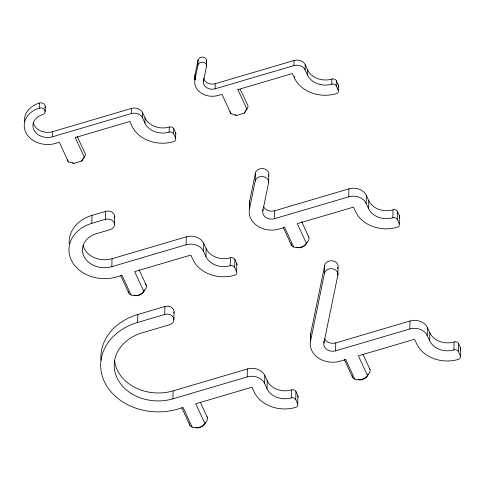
<?xml version="1.0" encoding="UTF-8"?>
<svg xmlns="http://www.w3.org/2000/svg" width="485" height="485" viewBox="0 0 485 485"><rect width="100%" height="100%" fill="white"/><g stroke="black" fill="none" stroke-linecap="round" stroke-linejoin="round"><path stroke-width="0.73" d="M83.02 159.074A5.899 3.219 -24.8 0 1 81.547 161.05L73.92 163.403L68.385 161.857L59.34 142.275L55.545 143.396A23.165 18.739 1.5 0 1 25.717 132.169A23.165 18.739 1.5 0 1 39.255 108.155L39.388 103.05A4.341 3.516 1.5 0 1 44.086 103.984A4.341 3.516 1.5 0 1 44.869 107.84M45.123 111.617L45.257 106.512M81.365 161.208L84.311 157.158L75.26 137.582L129.81 121.492L131.878 125.973A32.356 26.178 1.5 0 0 173.539 141.65A3.474 2.813 1.5 0 0 175.57 138.049L173.618 133.824A3.474 2.813 1.5 0 0 169.144 132.144A18.824 15.229 1.5 0 1 144.912 123.02L142.475 117.758A8.688 7.026 1.5 0 0 131.29 113.551L52.489 136.788L52.622 131.684A14.477 11.713 1.5 0 1 33.247 122.438M145.33 284.004A9.567 5.22 -24.8 0 1 143.73 291.212C140.965 295.395 135.612 296.45 131.059 294.947L122.008 275.371L116.588 276.965A35.247 28.518 1.5 0 1 71.198 259.887A35.247 28.518 1.5 0 1 91.804 223.342L92.011 215.388L105.56 211.393A6.766 5.474 1.5 0 1 112.405 212.466A6.766 5.474 1.5 0 1 114.527 217.85M143.73 291.212L134.678 271.63L190.854 255.068L192.927 259.548A32.356 26.178 1.5 0 0 234.582 275.225A3.474 2.813 1.5 0 0 236.613 271.624L234.661 267.399A3.474 2.813 1.5 0 0 230.187 265.713A18.824 15.229 1.5 0 1 205.955 256.595L203.518 251.333A13.531 10.949 1.5 0 0 186.094 244.773L111.829 266.671A21.716 17.569 1.5 0 1 83.869 256.147A21.716 17.569 1.5 0 1 96.557 233.637L110.113 229.641A6.766 5.474 1.5 0 0 114.066 222.627A6.766 5.474 1.5 0 0 105.354 219.347L105.56 211.393M111.829 266.671L112.041 258.723A21.716 17.569 1.5 0 1 83.105 245.428M114.496 224.737L114.702 216.783M131.29 113.551L131.423 108.446L52.622 131.684M142.475 117.758L142.608 112.653A8.688 7.026 1.5 0 0 131.423 108.446M206.913 416.663A9.567 5.22 -24.8 0 1 204.809 423.363C202.051 427.546 196.692 428.594 192.145 427.097L183.094 407.515L177.674 409.116A56.969 46.087 1.5 0 1 104.317 381.513A56.969 46.087 1.5 0 1 137.613 322.452L137.825 314.504L164.924 306.508A6.766 5.474 1.5 0 1 171.769 307.581A6.766 5.474 1.5 0 1 173.891 312.964M144.912 123.02L145.045 117.916L142.608 112.653M169.144 132.144L169.277 127.04A18.824 15.229 1.5 0 1 145.045 117.916M204.809 423.363L195.758 403.781L251.933 387.218L254.007 391.698A32.356 26.178 1.5 0 0 295.668 407.376A3.474 2.813 1.5 0 0 297.699 403.775L295.747 399.549A3.474 2.813 1.5 0 0 291.273 397.864A18.824 15.229 1.5 0 1 267.035 388.746L264.604 383.477A13.531 10.949 1.5 0 0 247.18 376.924L172.915 398.822A43.432 35.138 1.5 0 1 116.988 377.773A43.432 35.138 1.5 0 1 142.372 332.746L169.477 324.756A6.766 5.474 1.5 0 0 173.43 317.742A6.766 5.474 1.5 0 0 164.718 314.462L164.924 306.508M173.618 133.824L173.751 128.719A3.474 2.813 1.5 0 0 169.277 127.04M175.57 138.049L175.703 132.945L173.751 128.719M173.86 319.851L174.066 311.897M172.915 398.822L173.121 390.874A43.432 35.138 1.5 0 1 114.575 360.404M186.094 244.773L186.307 236.819L112.041 258.723M231.012 113.896L221.96 94.32L218.165 95.436A17.375 14.053 1.5 0 1 194.921 79.764L195.055 74.666L198.062 60.013A4.341 3.516 1.5 0 1 203.057 57.163A4.341 3.516 1.5 0 1 206.634 61.237L206.501 66.342L203.488 80.995A8.688 7.026 1.5 0 0 215.116 88.828L293.916 65.59A8.688 7.026 1.5 0 1 305.101 69.798L307.532 75.066A18.824 15.229 1.5 0 0 331.77 84.184A3.474 2.813 1.5 0 1 336.244 85.869L338.197 90.095A3.474 2.813 1.5 0 1 336.166 93.696A32.356 26.178 1.5 0 1 294.504 78.018L292.431 73.538L237.88 89.622L246.932 109.204L243.985 113.248L236.547 115.442L230.708 113.587A9.567 5.22 -24.8 0 1 230.084 111.641M194.921 79.764L197.928 65.117L198.062 60.013M203.488 80.995L203.567 78.079M203.518 251.333L203.73 243.379A13.531 10.949 1.5 0 0 186.307 236.819M205.955 256.595L206.161 248.641L203.73 243.379M215.116 88.828L215.249 83.723A8.688 7.026 1.5 0 1 203.658 78.334M230.187 265.713L230.399 257.765A18.824 15.229 1.5 0 1 206.161 248.641M234.661 267.399L234.873 259.445A3.474 2.813 1.5 0 0 230.399 257.765M236.613 271.624L236.825 263.67L234.873 259.445M293.686 246.992L284.634 227.41L279.214 229.011A22.219 17.975 1.5 0 1 249.484 208.968L249.69 201.02L255.431 173.048A6.766 5.474 1.5 0 1 263.216 168.61A6.766 5.474 1.5 0 1 268.781 174.958L268.575 182.912L262.834 210.884A8.688 7.026 1.5 0 0 274.455 218.717L348.721 196.813A13.531 10.949 1.5 0 1 366.145 203.373L368.576 208.635A18.824 15.229 1.5 0 0 392.814 217.759A3.474 2.813 1.5 0 1 397.288 219.444L399.24 223.664A3.474 2.813 1.5 0 1 397.209 227.265A32.356 26.178 1.5 0 1 355.547 211.587L353.48 207.107L297.299 223.676L306.35 243.258C303.592 247.435 298.239 248.49 293.686 246.992A9.567 5.22 -24.8 0 1 291.164 243.791M247.18 376.924L247.386 368.97L173.121 390.874M249.484 208.968L255.225 180.996L255.431 173.048M262.834 210.884L262.87 209.435M264.604 383.477L264.81 375.529A13.531 10.949 1.5 0 0 247.386 368.97M267.035 388.746L267.247 380.792L264.81 375.529M274.455 218.717L274.662 210.763A8.688 7.026 1.5 0 1 263.476 206.555M293.916 65.59L294.049 60.486L215.249 83.723M294.504 78.018L294.54 76.557M291.273 397.864L291.479 389.91A18.824 15.229 1.5 0 1 267.247 380.792M295.747 399.549L295.953 391.595A3.474 2.813 1.5 0 0 291.479 389.91M305.101 69.798L305.235 64.693A8.688 7.026 1.5 0 0 294.049 60.486M297.699 403.775L297.905 395.821L295.953 391.595M307.532 75.066L307.666 69.961L305.235 64.693M354.765 379.143L345.714 359.561L340.294 361.155A22.219 17.975 1.5 0 1 310.564 341.119L310.776 333.165L324.72 265.234A6.766 5.474 1.5 0 1 332.498 260.803A6.766 5.474 1.5 0 1 338.063 267.15L337.857 275.098L323.913 343.028A8.688 7.026 1.5 0 0 335.535 350.867L409.801 328.963A13.531 10.949 1.5 0 1 427.23 335.523L429.661 340.785A18.824 15.229 1.5 0 0 453.893 349.909A3.474 2.813 1.5 0 1 458.367 351.589L460.32 355.814A3.474 2.813 1.5 0 1 458.289 359.415A32.356 26.178 1.5 0 1 416.633 343.738L414.56 339.257L358.385 355.826L367.436 375.402C364.671 379.585 359.318 380.64 354.765 379.143A9.567 5.22 -24.8 0 1 352.249 375.936M310.564 341.119L324.507 273.188L324.72 265.234M323.913 343.028L323.968 340.864M331.77 84.184L331.904 79.079A18.824 15.229 1.5 0 1 307.666 69.961M336.244 85.869L336.378 80.765A3.474 2.813 1.5 0 0 331.904 79.079M338.197 90.095L338.33 84.99L336.378 80.765M335.535 350.867L335.747 342.913A8.688 7.026 1.5 0 1 324.562 338.706M348.721 196.813L348.927 188.865L274.662 210.763M366.145 203.373L366.351 195.419A13.531 10.949 1.5 0 0 348.927 188.865M368.576 208.635L368.788 200.687L366.351 195.419M392.814 217.759L393.02 209.805A18.824 15.229 1.5 0 1 368.788 200.687M397.288 219.444L397.494 211.49A3.474 2.813 1.5 0 0 393.02 209.805M399.24 223.664L399.446 215.716L397.494 211.49M409.801 328.963L410.013 321.009L335.747 342.913M427.224 335.523L427.437 327.569A13.531 10.949 1.5 0 0 410.013 321.009M429.661 340.785L429.868 332.831L427.437 327.569M453.893 349.909L454.105 341.955A18.824 15.229 1.5 0 1 429.868 332.831M458.367 351.589L458.58 343.641A3.474 2.813 1.5 0 0 454.105 341.955M460.32 355.814L460.532 347.86L458.58 343.641M206.331 62.704L206.634 61.237M268.478 176.431L268.781 174.958M337.76 268.623L338.063 267.15M75.26 137.582L75.581 137.085M84.311 157.158L84.632 156.667A9.567 5.22 -24.8 0 0 84.748 152.363M237.88 89.622L238.208 89.131M246.932 109.204L247.259 108.707A9.567 5.22 -24.8 0 0 247.368 104.408L240.202 89.246M243.985 113.248L244.173 113.096A5.899 3.219 -24.8 0 0 245.853 110.168M91.804 223.342L105.354 219.347M137.613 322.452L164.718 314.462M236.547 115.442L236.365 115.4A5.899 3.219 -24.8 0 1 235.898 115.2M73.92 163.403L73.738 163.354A5.899 3.219 -24.8 0 1 72.574 162.584M68.385 161.857L68.082 161.547A9.567 5.22 -24.8 0 1 67.457 159.595M301.634 221.609L308.812 237.141M363.029 354.438L369.891 369.291M283.319 227.598L291.43 245.155M344.399 359.749L352.516 377.306M139.007 269.569L146.185 285.095M200.402 402.392L207.271 417.245M77.267 136.527L84.445 152.054M120.692 275.559L128.81 293.11M181.778 407.703L189.89 425.26M83.196 157.686A5.899 3.219 -24.8 0 1 83.171 158.589M52.489 136.788A14.477 11.713 1.5 0 1 33.847 129.768A14.477 11.713 1.5 0 1 42.31 114.763A4.341 3.516 1.5 0 0 44.85 110.259A4.341 3.516 1.5 0 0 39.255 108.155M175.703 132.945A3.474 2.813 1.5 0 1 175.922 134.03M24.395 121.305A23.165 18.739 1.5 0 1 39.388 103.05M235.504 114.939A5.899 3.219 -24.8 0 1 235.195 114.624M338.33 84.99A3.474 2.813 1.5 0 1 338.239 87.136M197.928 65.117A4.341 3.516 1.5 0 1 202.924 62.268A4.341 3.516 1.5 0 1 206.501 66.342M195.115 79.546A17.375 14.053 1.5 0 1 195.055 74.666M308.454 236.553A9.567 5.22 -24.8 0 1 306.35 243.258M306.938 242.318A5.899 3.219 -24.8 0 1 302.755 246.871A5.899 3.219 -24.8 0 1 296.59 247.089M399.446 215.716A3.474 2.813 1.5 0 1 399.361 217.862M249.46 205.391A22.219 17.975 1.5 0 1 249.69 201.02M255.225 180.996A6.766 5.474 1.5 0 1 263.003 176.564A6.766 5.474 1.5 0 1 268.575 182.912M369.534 368.703A9.567 5.22 -24.8 0 1 367.436 375.402M367.982 374.026A5.899 3.219 -24.8 0 1 364.526 378.67A5.899 3.219 -24.8 0 1 358.057 379.494M345.714 359.561A9.567 5.22 -24.8 0 1 344.956 359.233M460.532 347.86A3.474 2.813 1.5 0 1 460.441 350.012M310.546 337.542A22.219 17.975 1.5 0 1 310.776 333.165M324.507 273.188A6.766 5.474 1.5 0 1 332.292 268.751A6.766 5.474 1.5 0 1 337.857 275.098M192.145 427.097A9.567 5.22 -24.8 0 1 189.623 423.896M205.337 422.89A5.899 3.219 -24.8 0 1 201.214 426.976A5.899 3.219 -24.8 0 1 195.437 427.455M101.007 360.3A56.969 46.087 1.5 0 1 137.825 314.504M297.905 395.821A3.474 2.813 1.5 0 1 298.123 396.906M131.059 294.947A9.567 5.22 -24.8 0 1 128.543 291.746M144.275 289.836A5.899 3.219 -24.8 0 1 144.312 290.272M144.251 290.739A5.899 3.219 -24.8 0 1 139.777 294.983A5.899 3.219 -24.8 0 1 133.963 295.044M69.234 243.731A35.247 28.518 1.5 0 1 92.011 215.388M236.825 263.67A3.474 2.813 1.5 0 1 237.044 264.755"/></g></svg>
